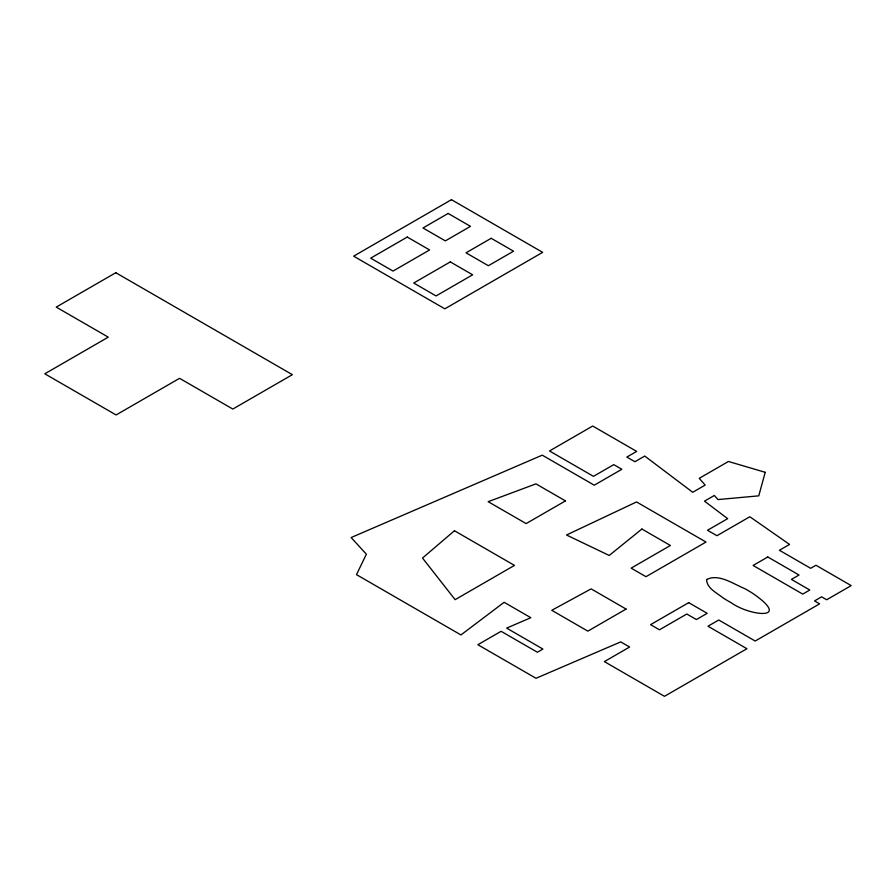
<?xml version="1.0" encoding="UTF-8"?>
<svg xmlns="http://www.w3.org/2000/svg" width="896" height="896" viewBox="0 0 896 896"><rect width="100%" height="100%" fill="white"/><g stroke="black" fill="none" stroke-linecap="round" stroke-linejoin="round"><path stroke-width="1.34" d="M706.608 579.578C706.765 588.347 717.091 593.029 723.128 597.934A133.829 77.269 0 0 0 731.203 602.739C749.616 616.067 792.792 620.973 752.842 593.443A133.829 77.269 0 0 0 744.766 588.638C733.432 584.058 718.603 573.25 706.608 579.578M765.218 472.304L758.766 495.846L717.976 499.576L714.347 495.466L704.491 501.155L727.664 518.65L707.515 530.275L716.957 535.718L749.829 516.746L789.555 544.421L779.419 550.267L810.656 568.31L815.942 565.253L851.2 585.603L826.683 599.76L821.621 596.837L814.542 600.925L819.605 603.848L755.194 641.032L718.76 619.998L707.974 626.226L746.917 648.715L664.474 696.315L604.363 661.606L629.619 647.035L620.726 641.894L536.021 678.283L477.87 644.717L501.11 631.299L537.387 652.243L542.909 649.051L506.643 628.107L530.835 617.714L504.134 602.302L460.947 634.939L356.485 574.638L366.374 554.187L351.12 537.544L542.248 455.157L594.261 485.195L621.824 469.28L613.76 464.632L593.466 476.347L549.506 450.968L592.704 426.026L636.664 451.405L626.842 457.072L634.906 461.731L644.728 456.053L692.72 492.285L705.186 485.083L699.227 478.341L728.426 461.474L765.218 472.304M454.451 530.746L422.509 558.04L455.123 599.659L514.472 565.398L454.451 530.746M641.894 529.032L609.213 555.464L566.507 535.002L636.541 501.95L706.003 542.046L645.982 576.699L631.154 568.142L670.398 545.485L641.894 529.032M115.797 272.72L56.235 307.115L108.27 337.154L44.8 373.8L116.099 414.96L179.57 378.314L232.814 409.058L292.376 374.674L115.797 272.72M451.461 199.685L353.629 256.166L444.83 308.829L542.662 252.347L451.461 199.685M407.254 237.048L370.675 258.171L393.019 271.074L429.61 249.95L407.254 237.048M448.146 213.45L422.979 227.976L445.334 240.878L470.49 226.352L448.146 213.45M450.296 261.901L413.717 283.024L436.061 295.926L472.64 274.803L450.296 261.901M491.187 238.291L466.021 252.818L488.365 265.72L513.531 251.194L491.187 238.291M565.454 500.898L526.131 523.6L488.163 501.682L535.954 483.862L565.454 500.898M626.08 609.067L587.854 631.142L551.757 610.299L591.125 588.885L626.08 609.067M688.699 602.65L650.574 624.658L659.467 629.798L686.806 614.006L696.394 619.55L707.19 613.323L688.699 602.65M767.794 556.987L753.11 565.454L802.726 594.104L809.805 590.016L791.437 579.41L799.03 575.019L767.794 556.987"/></g></svg>
